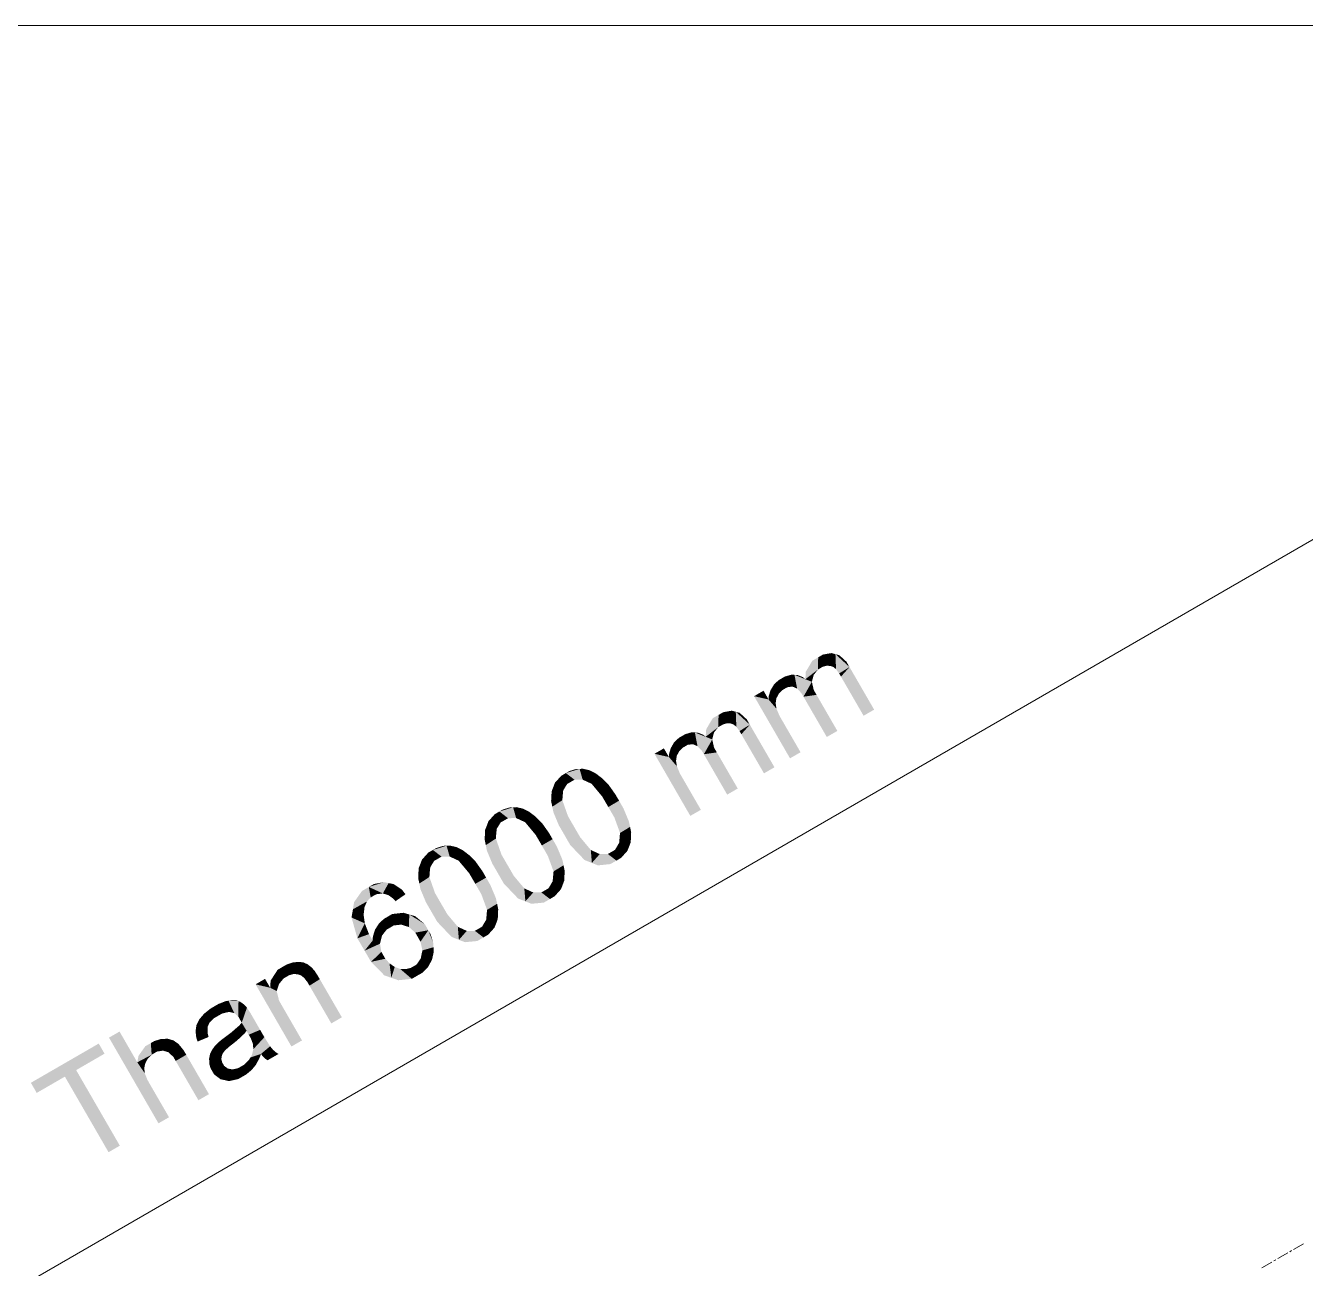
# Model space of a CAD drawing. Header units: millimetres. Extents: x 2 to 579, y 1 to 405.
# Drawn here: x 234.5 to 251.96, y 128.89 to 145.84 of the extents above; entities that cross this region are included whole.
import ezdxf

# ---------------------------------------------------------------- set-up
doc = ezdxf.new("R2010")
doc.units = ezdxf.units.MM
doc.linetypes.add('XKITLINE00', pattern=[0])
doc.layers.add('LinkedObject', color=7, linetype='Continuous', lineweight=0)

# ---------------------------------------------------------------- blocks, each defined once
blk = doc.blocks.new('*A4')
at = {"layer": 'LinkedObject'}
for points in [[(245.379, 137.258), (245.43, 137.106), (245.316, 137.221)], [(245.551, 137.264), (245.379, 137.258), (245.496, 137.279)], [(245.48, 137.104), (245.379, 137.258), (245.551, 137.264)], [(245.43, 137.106), (245.379, 137.258), (245.455, 137.105)], [(245.455, 137.105), (245.379, 137.258), (245.48, 137.104)], [(245.551, 137.264), (245.523, 137.089), (245.48, 137.104)], [(245.523, 137.089), (245.551, 137.264), (245.541, 137.074)], [(245.541, 137.074), (245.551, 137.264), (245.559, 137.059)], [(245.701, 137.161), (245.551, 137.264), (245.605, 137.249)], [(245.743, 137.088), (245.551, 137.264), (245.701, 137.161)], [(245.601, 137.001), (245.551, 137.264), (245.743, 137.088)], [(245.559, 137.059), (245.551, 137.264), (245.601, 137.001)], [(245.316, 137.221), (245.14, 136.922), (245.236, 137.175)], [(245.311, 137.053), (245.14, 136.922), (245.316, 137.221)], [(245.236, 137.175), (245.14, 136.922), (245.147, 137.025)], [(245.311, 137.053), (245.316, 137.221), (245.355, 137.079)], [(245.316, 137.221), (245.43, 137.106), (245.38, 137.093)], [(245.355, 137.079), (245.316, 137.221), (245.38, 137.093)], [(245.743, 137.088), (245.626, 136.958), (245.601, 137.001)], [(245.626, 136.958), (245.743, 137.088), (245.935, 136.424)], [(245.935, 136.424), (245.743, 137.088), (246.079, 136.507)], [(244.773, 136.908), (244.825, 136.772), (244.709, 136.845)], [(244.895, 136.813), (244.773, 136.908), (244.815, 136.932)], [(244.825, 136.772), (244.773, 136.908), (244.855, 136.79)], [(244.855, 136.79), (244.773, 136.908), (244.895, 136.813)], [(244.862, 136.959), (244.966, 136.822), (244.815, 136.932)], [(244.815, 136.932), (244.966, 136.822), (244.895, 136.813)], [(244.951, 136.984), (244.966, 136.822), (244.862, 136.959)], [(244.992, 136.982), (244.966, 136.822), (244.951, 136.984)], [(244.992, 136.982), (244.997, 136.808), (244.966, 136.822)], [(244.997, 136.808), (244.992, 136.982), (245.028, 136.794)], [(245.107, 136.95), (244.992, 136.982), (245.033, 136.98)], [(245.14, 136.922), (244.992, 136.982), (245.107, 136.95)], [(245.087, 136.732), (244.992, 136.982), (245.14, 136.922)], [(245.028, 136.794), (244.992, 136.982), (245.087, 136.732)], [(245.087, 136.732), (245.14, 136.922), (245.115, 136.684)], [(245.229, 136.887), (245.115, 136.684), (245.14, 136.922)], [(245.254, 136.98), (245.14, 136.922), (245.311, 137.053)], [(245.242, 136.934), (245.14, 136.922), (245.254, 136.98)], [(245.14, 136.922), (245.242, 136.934), (245.229, 136.887)], [(244.638, 136.646), (244.441, 136.691), (244.57, 136.765)], [(244.687, 136.807), (244.64, 136.689), (244.664, 136.769)], [(244.778, 136.724), (244.64, 136.689), (244.687, 136.807)], [(244.762, 136.693), (244.64, 136.689), (244.778, 136.724)], [(244.709, 136.845), (244.825, 136.772), (244.687, 136.807)], [(244.687, 136.807), (244.825, 136.772), (244.778, 136.724)], [(245.255, 136.775), (245.115, 136.684), (245.229, 136.887)], [(245.293, 136.709), (245.115, 136.684), (245.255, 136.775)], [(244.441, 136.691), (244.638, 136.646), (244.931, 135.843)], [(244.745, 136.662), (244.638, 136.646), (244.64, 136.689)], [(244.735, 136.594), (244.638, 136.646), (244.745, 136.662)], [(244.787, 136.424), (245.075, 135.926), (244.638, 136.646)], [(244.787, 136.424), (244.638, 136.646), (244.747, 136.519)], [(244.747, 136.519), (244.638, 136.646), (244.741, 136.557)], [(244.741, 136.557), (244.638, 136.646), (244.735, 136.594)], [(244.931, 135.843), (244.638, 136.646), (245.075, 135.926)], [(244.745, 136.662), (244.64, 136.689), (244.762, 136.693)], [(245.115, 136.684), (245.293, 136.709), (245.433, 136.134)], [(245.433, 136.134), (245.293, 136.709), (245.577, 136.217)], [(243.957, 136.436), (243.78, 136.137), (243.876, 136.389)], [(243.951, 136.267), (243.78, 136.137), (243.957, 136.436)], [(243.876, 136.389), (243.78, 136.137), (243.788, 136.24)], [(243.951, 136.267), (243.957, 136.436), (243.996, 136.293)], [(244.02, 136.472), (244.07, 136.321), (243.957, 136.436)], [(243.957, 136.436), (244.07, 136.321), (244.021, 136.307)], [(243.996, 136.293), (243.957, 136.436), (244.021, 136.307)], [(244.191, 136.478), (244.02, 136.472), (244.137, 136.493)], [(244.12, 136.319), (244.02, 136.472), (244.191, 136.478)], [(244.07, 136.321), (244.02, 136.472), (244.095, 136.32)], [(244.095, 136.32), (244.02, 136.472), (244.12, 136.319)], [(244.191, 136.478), (244.163, 136.303), (244.12, 136.319)], [(244.163, 136.303), (244.191, 136.478), (244.181, 136.288)], [(244.181, 136.288), (244.191, 136.478), (244.199, 136.273)], [(244.341, 136.375), (244.191, 136.478), (244.245, 136.463)], [(244.383, 136.302), (244.191, 136.478), (244.341, 136.375)], [(244.242, 136.215), (244.191, 136.478), (244.383, 136.302)], [(244.199, 136.273), (244.191, 136.478), (244.242, 136.215)], [(243.591, 136.199), (243.606, 136.036), (243.503, 136.173)], [(243.633, 136.196), (243.606, 136.036), (243.591, 136.199)], [(243.633, 136.196), (243.638, 136.022), (243.606, 136.036)], [(243.638, 136.022), (243.633, 136.196), (243.669, 136.008)], [(243.748, 136.164), (243.633, 136.196), (243.674, 136.194)], [(243.78, 136.137), (243.633, 136.196), (243.748, 136.164)], [(243.728, 135.947), (243.633, 136.196), (243.78, 136.137)], [(243.669, 136.008), (243.633, 136.196), (243.728, 135.947)], [(243.894, 136.195), (243.78, 136.137), (243.951, 136.267)], [(243.882, 136.148), (243.78, 136.137), (243.894, 136.195)], [(244.383, 136.302), (244.267, 136.172), (244.242, 136.215)], [(244.267, 136.172), (244.383, 136.302), (244.576, 135.638)], [(244.576, 135.638), (244.383, 136.302), (244.719, 135.721)], [(243.327, 136.022), (243.281, 135.903), (243.305, 135.984)], [(243.419, 135.938), (243.281, 135.903), (243.327, 136.022)], [(243.349, 136.06), (243.465, 135.986), (243.327, 136.022)], [(243.327, 136.022), (243.465, 135.986), (243.419, 135.938)], [(243.414, 136.122), (243.465, 135.986), (243.349, 136.06)], [(243.535, 136.027), (243.414, 136.122), (243.456, 136.146)], [(243.465, 135.986), (243.414, 136.122), (243.496, 136.004)], [(243.496, 136.004), (243.414, 136.122), (243.535, 136.027)], [(243.503, 136.173), (243.606, 136.036), (243.456, 136.146)], [(243.456, 136.146), (243.606, 136.036), (243.535, 136.027)], [(243.728, 135.947), (243.78, 136.137), (243.756, 135.899)], [(243.87, 136.101), (243.756, 135.899), (243.78, 136.137)], [(243.895, 135.989), (243.756, 135.899), (243.87, 136.101)], [(243.78, 136.137), (243.882, 136.148), (243.87, 136.101)], [(243.279, 135.861), (243.082, 135.905), (243.21, 135.979)], [(243.082, 135.905), (243.279, 135.861), (243.571, 135.058)], [(243.386, 135.877), (243.279, 135.861), (243.281, 135.903)], [(243.376, 135.808), (243.279, 135.861), (243.386, 135.877)], [(243.428, 135.638), (243.715, 135.141), (243.279, 135.861)], [(243.428, 135.638), (243.279, 135.861), (243.388, 135.734)], [(243.388, 135.734), (243.279, 135.861), (243.382, 135.771)], [(243.382, 135.771), (243.279, 135.861), (243.376, 135.808)], [(243.571, 135.058), (243.279, 135.861), (243.715, 135.141)], [(243.402, 135.907), (243.281, 135.903), (243.419, 135.938)], [(243.386, 135.877), (243.281, 135.903), (243.402, 135.907)], [(243.933, 135.924), (243.756, 135.899), (243.895, 135.989)], [(243.756, 135.899), (243.933, 135.924), (244.074, 135.348)], [(244.074, 135.348), (243.933, 135.924), (244.218, 135.431)], [(242.06, 135.699), (241.873, 135.642), (242.014, 135.698)], [(242.102, 135.552), (241.873, 135.642), (242.06, 135.699)], [(242.014, 135.698), (241.873, 135.642), (241.92, 135.669)], [(242.107, 135.701), (242.163, 135.524), (242.06, 135.699)], [(242.06, 135.699), (242.163, 135.524), (242.102, 135.552)], [(242.197, 135.68), (242.163, 135.524), (242.107, 135.701)], [(242.24, 135.658), (242.163, 135.524), (242.197, 135.68)], [(241.724, 135.51), (241.891, 135.493), (241.702, 135.451)], [(241.702, 135.451), (241.891, 135.493), (241.837, 135.406)], [(241.81, 135.605), (241.891, 135.493), (241.724, 135.51)], [(241.873, 135.642), (241.891, 135.493), (241.81, 135.605)], [(241.873, 135.642), (241.991, 135.551), (241.941, 135.522)], [(241.991, 135.551), (241.873, 135.642), (242.102, 135.552)], [(241.891, 135.493), (241.873, 135.642), (241.941, 135.522)], [(242.24, 135.658), (242.224, 135.496), (242.163, 135.524)], [(242.284, 135.635), (242.224, 135.496), (242.24, 135.658)], [(242.37, 135.569), (242.224, 135.496), (242.284, 135.635)], [(242.413, 135.526), (242.224, 135.496), (242.37, 135.569)], [(242.413, 135.526), (242.368, 135.323), (242.224, 135.496)], [(242.456, 135.482), (242.368, 135.323), (242.413, 135.526)], [(241.679, 135.393), (241.831, 135.347), (241.672, 135.259)], [(241.672, 135.259), (241.831, 135.347), (241.688, 135.183)], [(241.837, 135.406), (241.679, 135.393), (241.702, 135.451)], [(241.831, 135.347), (241.679, 135.393), (241.837, 135.406)], [(241.688, 135.183), (241.831, 135.347), (241.825, 135.272)], [(242.549, 135.351), (242.368, 135.323), (242.456, 135.482)], [(242.549, 135.351), (242.452, 135.179), (242.368, 135.323)], [(242.599, 135.265), (242.452, 135.179), (242.549, 135.351)], [(241.153, 135.175), (240.966, 135.118), (241.107, 135.173)], [(241.195, 135.028), (240.966, 135.118), (241.153, 135.175)], [(241.107, 135.173), (240.966, 135.118), (241.013, 135.145)], [(241.2, 135.177), (241.256, 135), (241.153, 135.175)], [(241.153, 135.175), (241.256, 135), (241.195, 135.028)], [(241.29, 135.156), (241.256, 135), (241.2, 135.177)], [(241.333, 135.134), (241.256, 135), (241.29, 135.156)], [(241.825, 135.272), (241.778, 134.928), (241.688, 135.183)], [(241.688, 135.183), (241.778, 134.928), (241.703, 135.108)], [(241.902, 135.054), (241.778, 134.928), (241.825, 135.272)], [(242.599, 135.265), (242.535, 135.036), (242.452, 135.179)], [(242.658, 135.162), (242.535, 135.036), (242.599, 135.265)], [(242.535, 135.036), (242.658, 135.162), (242.612, 134.825)], [(242.612, 134.825), (242.658, 135.162), (242.749, 134.908)], [(242.749, 134.908), (242.658, 135.162), (242.733, 134.983)], [(240.817, 134.986), (240.984, 134.969), (240.795, 134.927)], [(240.795, 134.927), (240.984, 134.969), (240.93, 134.881)], [(240.903, 135.081), (240.984, 134.969), (240.817, 134.986)], [(240.966, 135.118), (240.984, 134.969), (240.903, 135.081)], [(240.966, 135.118), (241.084, 135.026), (241.034, 134.997)], [(241.084, 135.026), (240.966, 135.118), (241.195, 135.028)], [(240.984, 134.969), (240.966, 135.118), (241.034, 134.997)], [(241.333, 135.134), (241.317, 134.972), (241.256, 135)], [(241.377, 135.111), (241.317, 134.972), (241.333, 135.134)], [(241.463, 135.045), (241.317, 134.972), (241.377, 135.111)], [(241.506, 135.001), (241.317, 134.972), (241.463, 135.045)], [(241.506, 135.001), (241.461, 134.799), (241.317, 134.972)], [(241.549, 134.958), (241.461, 134.799), (241.506, 135.001)], [(241.778, 134.928), (241.902, 135.054), (241.838, 134.825)], [(241.838, 134.825), (241.902, 135.054), (241.985, 134.91)], [(240.772, 134.869), (240.924, 134.823), (240.765, 134.735)], [(240.765, 134.735), (240.924, 134.823), (240.781, 134.659)], [(240.93, 134.881), (240.772, 134.869), (240.795, 134.927)], [(240.924, 134.823), (240.772, 134.869), (240.93, 134.881)], [(240.781, 134.659), (240.924, 134.823), (240.918, 134.748)], [(241.642, 134.827), (241.461, 134.799), (241.549, 134.958)], [(241.642, 134.827), (241.545, 134.655), (241.461, 134.799)], [(241.692, 134.74), (241.545, 134.655), (241.642, 134.827)], [(241.985, 134.91), (241.933, 134.66), (241.838, 134.825)], [(242.069, 134.766), (241.933, 134.66), (241.985, 134.91)], [(242.749, 134.908), (242.606, 134.758), (242.612, 134.825)], [(242.764, 134.832), (242.606, 134.758), (242.749, 134.908)], [(242.758, 134.698), (242.606, 134.758), (242.764, 134.832)], [(240.246, 134.651), (240.059, 134.593), (240.2, 134.649)], [(240.288, 134.503), (240.059, 134.593), (240.246, 134.651)], [(240.2, 134.649), (240.059, 134.593), (240.106, 134.62)], [(240.293, 134.652), (240.349, 134.475), (240.246, 134.651)], [(240.246, 134.651), (240.349, 134.475), (240.288, 134.503)], [(240.383, 134.632), (240.349, 134.475), (240.293, 134.652)], [(240.426, 134.609), (240.349, 134.475), (240.383, 134.632)], [(240.918, 134.748), (240.871, 134.404), (240.781, 134.659)], [(240.781, 134.659), (240.871, 134.404), (240.796, 134.583)], [(240.995, 134.529), (240.871, 134.404), (240.918, 134.748)], [(241.692, 134.74), (241.628, 134.511), (241.545, 134.655)], [(241.751, 134.638), (241.628, 134.511), (241.692, 134.74)], [(241.628, 134.511), (241.751, 134.638), (241.705, 134.301)], [(241.705, 134.301), (241.751, 134.638), (241.842, 134.384)], [(241.842, 134.384), (241.751, 134.638), (241.826, 134.459)], [(242.069, 134.766), (242.228, 134.416), (241.933, 134.66)], [(241.933, 134.66), (242.228, 134.416), (242.128, 134.456)], [(242.213, 134.594), (242.228, 134.416), (242.069, 134.766)], [(242.736, 134.64), (242.544, 134.595), (242.6, 134.691)], [(242.713, 134.581), (242.544, 134.595), (242.736, 134.64)], [(242.606, 134.758), (242.758, 134.698), (242.6, 134.691)], [(242.6, 134.691), (242.758, 134.698), (242.736, 134.64)], [(239.91, 134.461), (240.077, 134.445), (239.888, 134.403)], [(239.888, 134.403), (240.077, 134.445), (240.023, 134.357)], [(239.996, 134.557), (240.077, 134.445), (239.91, 134.461)], [(240.059, 134.593), (240.077, 134.445), (239.996, 134.557)], [(240.059, 134.593), (240.177, 134.502), (240.127, 134.473)], [(240.177, 134.502), (240.059, 134.593), (240.288, 134.503)], [(240.077, 134.445), (240.059, 134.593), (240.127, 134.473)], [(240.426, 134.609), (240.41, 134.447), (240.349, 134.475)], [(240.47, 134.587), (240.41, 134.447), (240.426, 134.609)], [(240.556, 134.521), (240.41, 134.447), (240.47, 134.587)], [(240.599, 134.477), (240.41, 134.447), (240.556, 134.521)], [(240.599, 134.477), (240.554, 134.275), (240.41, 134.447)], [(240.642, 134.434), (240.554, 134.275), (240.599, 134.477)], [(240.871, 134.404), (240.995, 134.529), (240.931, 134.301)], [(240.931, 134.301), (240.995, 134.529), (241.078, 134.386)], [(242.228, 134.416), (242.213, 134.594), (242.274, 134.565)], [(242.335, 134.537), (242.228, 134.416), (242.274, 134.565)], [(242.335, 134.537), (242.563, 134.448), (242.228, 134.416)], [(242.228, 134.416), (242.563, 134.448), (242.311, 134.383)], [(242.311, 134.383), (242.563, 134.448), (242.479, 134.4)], [(242.446, 134.538), (242.563, 134.448), (242.335, 134.537)], [(242.563, 134.448), (242.446, 134.538), (242.495, 134.566)], [(242.544, 134.595), (242.563, 134.448), (242.495, 134.566)], [(242.627, 134.485), (242.544, 134.595), (242.713, 134.581)], [(242.563, 134.448), (242.544, 134.595), (242.627, 134.485)], [(239.865, 134.345), (240.017, 134.298), (239.858, 134.211)], [(239.858, 134.211), (240.017, 134.298), (239.874, 134.135)], [(240.023, 134.357), (239.865, 134.345), (239.888, 134.403)], [(240.017, 134.298), (239.865, 134.345), (240.023, 134.357)], [(239.874, 134.135), (240.017, 134.298), (240.011, 134.224)], [(240.735, 134.303), (240.554, 134.275), (240.642, 134.434)], [(240.735, 134.303), (240.638, 134.131), (240.554, 134.275)], [(240.785, 134.216), (240.638, 134.131), (240.735, 134.303)], [(241.078, 134.386), (241.026, 134.136), (240.931, 134.301)], [(241.162, 134.241), (241.026, 134.136), (241.078, 134.386)], [(241.842, 134.384), (241.699, 134.233), (241.705, 134.301)], [(241.857, 134.308), (241.699, 134.233), (241.842, 134.384)], [(241.851, 134.174), (241.699, 134.233), (241.857, 134.308)], [(239.389, 134.154), (239.185, 134.088), (239.254, 134.128)], [(239.455, 134.141), (239.185, 134.088), (239.389, 134.154)], [(239.376, 134), (239.185, 134.088), (239.455, 134.141)], [(239.376, 134), (239.455, 134.141), (239.423, 133.986)], [(239.455, 134.141), (239.452, 133.977), (239.423, 133.986)], [(239.452, 133.977), (239.455, 134.141), (239.515, 133.931)], [(239.637, 134.052), (239.455, 134.141), (239.522, 134.128)], [(239.515, 133.931), (239.455, 134.141), (239.637, 134.052)], [(240.011, 134.224), (239.964, 133.88), (239.874, 134.135)], [(239.874, 134.135), (239.964, 133.88), (239.889, 134.059)], [(240.088, 134.005), (239.964, 133.88), (240.011, 134.224)], [(240.785, 134.216), (240.721, 133.987), (240.638, 134.131)], [(240.844, 134.113), (240.721, 133.987), (240.785, 134.216)], [(240.721, 133.987), (240.844, 134.113), (240.798, 133.776)], [(240.798, 133.776), (240.844, 134.113), (240.935, 133.859)], [(240.935, 133.859), (240.844, 134.113), (240.919, 133.935)], [(241.162, 134.241), (241.321, 133.892), (241.026, 134.136)], [(241.026, 134.136), (241.321, 133.892), (241.221, 133.931)], [(241.306, 134.069), (241.321, 133.892), (241.162, 134.241)], [(241.829, 134.115), (241.637, 134.071), (241.693, 134.166)], [(241.806, 134.057), (241.637, 134.071), (241.829, 134.115)], [(241.699, 134.233), (241.851, 134.174), (241.693, 134.166)], [(241.693, 134.166), (241.851, 134.174), (241.829, 134.115)], [(239.185, 134.088), (238.968, 133.784), (239.092, 134.034)], [(239.21, 133.945), (238.968, 133.784), (239.185, 134.088)], [(239.092, 134.034), (238.968, 133.784), (238.984, 133.882)], [(239.16, 133.891), (238.968, 133.784), (239.21, 133.945)], [(239.185, 134.088), (239.287, 133.989), (239.244, 133.965)], [(239.287, 133.989), (239.185, 134.088), (239.376, 134)], [(239.21, 133.945), (239.185, 134.088), (239.244, 133.965)], [(239.515, 133.931), (239.637, 134.052), (239.549, 133.894)], [(239.549, 133.894), (239.637, 134.052), (239.685, 133.989)], [(239.964, 133.88), (240.088, 134.005), (240.024, 133.776)], [(240.024, 133.776), (240.088, 134.005), (240.171, 133.861)], [(241.321, 133.892), (241.306, 134.069), (241.367, 134.041)], [(241.428, 134.013), (241.321, 133.892), (241.367, 134.041)], [(241.428, 134.013), (241.656, 133.924), (241.321, 133.892)], [(241.321, 133.892), (241.656, 133.924), (241.404, 133.859)], [(241.404, 133.859), (241.656, 133.924), (241.572, 133.875)], [(241.539, 134.014), (241.656, 133.924), (241.428, 134.013)], [(241.656, 133.924), (241.539, 134.014), (241.588, 134.042)], [(241.637, 134.071), (241.656, 133.924), (241.588, 134.042)], [(241.72, 133.961), (241.637, 134.071), (241.806, 134.057)], [(241.656, 133.924), (241.637, 134.071), (241.72, 133.961)], [(239.126, 133.812), (238.949, 133.671), (238.968, 133.784)], [(239.114, 133.709), (238.949, 133.671), (239.126, 133.812)], [(239.145, 133.856), (238.968, 133.784), (239.16, 133.891)], [(238.968, 133.784), (239.145, 133.856), (239.126, 133.812)], [(240.171, 133.861), (240.119, 133.612), (240.024, 133.776)], [(240.255, 133.717), (240.119, 133.612), (240.171, 133.861)], [(240.935, 133.859), (240.792, 133.709), (240.798, 133.776)], [(240.95, 133.784), (240.792, 133.709), (240.935, 133.859)], [(240.944, 133.65), (240.792, 133.709), (240.95, 133.784)], [(239.122, 133.651), (238.949, 133.671), (239.114, 133.709)], [(239.13, 133.592), (239.029, 133.388), (238.949, 133.671)], [(239.13, 133.592), (238.949, 133.671), (239.122, 133.651)], [(239.187, 133.445), (239.029, 133.388), (239.13, 133.592)], [(239.323, 133.589), (239.476, 133.534), (239.296, 133.548)], [(239.39, 133.653), (239.476, 133.534), (239.323, 133.589)], [(239.525, 133.563), (239.39, 133.653), (239.432, 133.677)], [(239.476, 133.534), (239.39, 133.653), (239.525, 133.563)], [(239.503, 133.719), (239.627, 133.575), (239.432, 133.677)], [(239.432, 133.677), (239.627, 133.575), (239.525, 133.563)], [(239.656, 133.736), (239.627, 133.575), (239.503, 133.719)], [(239.737, 133.713), (239.627, 133.575), (239.656, 133.736)], [(239.627, 133.575), (239.737, 133.713), (239.679, 133.558)], [(239.737, 133.713), (239.731, 133.542), (239.679, 133.558)], [(239.731, 133.542), (239.737, 133.713), (239.819, 133.465)], [(239.948, 133.582), (239.737, 133.713), (239.818, 133.689)], [(239.996, 133.498), (239.737, 133.713), (239.948, 133.582)], [(239.819, 133.465), (239.737, 133.713), (239.996, 133.498)], [(240.255, 133.717), (240.414, 133.367), (240.119, 133.612)], [(240.119, 133.612), (240.414, 133.367), (240.314, 133.407)], [(240.399, 133.545), (240.414, 133.367), (240.255, 133.717)], [(240.922, 133.591), (240.73, 133.547), (240.786, 133.642)], [(240.899, 133.533), (240.73, 133.547), (240.922, 133.591)], [(240.792, 133.709), (240.944, 133.65), (240.786, 133.642)], [(240.786, 133.642), (240.944, 133.65), (240.922, 133.591)], [(239.187, 133.445), (239.127, 133.219), (239.029, 133.388)], [(239.237, 133.357), (239.127, 133.219), (239.187, 133.445)], [(239.296, 133.548), (239.237, 133.357), (239.27, 133.507)], [(239.427, 133.506), (239.237, 133.357), (239.296, 133.548)], [(239.27, 133.507), (239.237, 133.357), (239.24, 133.412)], [(239.364, 133.423), (239.237, 133.357), (239.427, 133.506)], [(239.351, 133.369), (239.237, 133.357), (239.364, 133.423)], [(239.296, 133.548), (239.476, 133.534), (239.427, 133.506)], [(239.819, 133.465), (239.996, 133.498), (239.854, 133.404)], [(239.996, 133.498), (239.89, 133.341), (239.854, 133.404)], [(239.89, 133.341), (239.996, 133.498), (239.916, 133.223)], [(239.916, 133.223), (239.996, 133.498), (240.067, 133.266)], [(240.063, 133.327), (239.996, 133.498), (240.028, 133.443)], [(240.067, 133.266), (239.996, 133.498), (240.063, 133.327)], [(240.414, 133.367), (240.399, 133.545), (240.46, 133.517)], [(240.521, 133.489), (240.414, 133.367), (240.46, 133.517)], [(240.521, 133.489), (240.749, 133.4), (240.414, 133.367)], [(240.414, 133.367), (240.749, 133.4), (240.497, 133.335)], [(240.497, 133.335), (240.749, 133.4), (240.665, 133.351)], [(240.632, 133.49), (240.749, 133.4), (240.521, 133.489)], [(240.749, 133.4), (240.632, 133.49), (240.681, 133.518)], [(240.73, 133.547), (240.749, 133.4), (240.681, 133.518)], [(240.813, 133.437), (240.73, 133.547), (240.899, 133.533)], [(240.749, 133.4), (240.73, 133.547), (240.813, 133.437)], [(239.127, 133.219), (239.237, 133.357), (239.337, 133.314)], [(239.337, 133.314), (239.215, 133.067), (239.127, 133.219)], [(239.356, 133.203), (239.215, 133.067), (239.337, 133.314)], [(239.237, 133.357), (239.351, 133.369), (239.337, 133.314)], [(240.067, 133.266), (239.904, 133.167), (239.916, 133.223)], [(240.071, 133.205), (239.904, 133.167), (240.067, 133.266)], [(238.144, 133.058), (238.154, 132.9), (238.066, 133.031)], [(238.184, 133.062), (238.154, 132.9), (238.144, 133.058)], [(238.154, 132.9), (238.184, 133.062), (238.183, 132.899)], [(238.184, 133.062), (238.212, 132.898), (238.183, 132.899)], [(238.292, 133.059), (238.184, 133.062), (238.224, 133.067)], [(238.321, 133.046), (238.184, 133.062), (238.292, 133.059)], [(238.261, 132.881), (238.184, 133.062), (238.321, 133.046)], [(238.212, 132.898), (238.184, 133.062), (238.261, 132.881)], [(239.215, 133.067), (239.356, 133.203), (239.389, 133.146)], [(239.41, 133.109), (239.215, 133.067), (239.389, 133.146)], [(239.41, 133.109), (239.492, 132.849), (239.215, 133.067)], [(239.215, 133.067), (239.492, 132.849), (239.397, 132.882)], [(239.467, 133.047), (239.492, 132.849), (239.41, 133.109)], [(240.02, 133.046), (239.836, 133.03), (239.893, 133.112)], [(239.904, 133.167), (240.047, 133.095), (239.893, 133.112)], [(239.893, 133.112), (240.047, 133.095), (240.02, 133.046)], [(240.047, 133.095), (239.904, 133.167), (240.071, 133.205)], [(238.027, 133.009), (237.845, 132.811), (237.94, 132.958)], [(238.023, 132.841), (237.845, 132.811), (238.027, 133.009)], [(238.023, 132.841), (238.027, 133.009), (238.068, 132.867)], [(238.066, 133.031), (238.154, 132.9), (238.027, 133.009)], [(238.027, 133.009), (238.154, 132.9), (238.097, 132.884)], [(238.068, 132.867), (238.027, 133.009), (238.097, 132.884)], [(238.321, 133.046), (238.282, 132.864), (238.261, 132.881)], [(238.35, 133.033), (238.282, 132.864), (238.321, 133.046)], [(238.403, 132.992), (238.282, 132.864), (238.35, 133.033)], [(238.282, 132.864), (238.403, 132.992), (238.303, 132.847)], [(238.303, 132.847), (238.403, 132.992), (238.427, 132.965)], [(238.427, 132.965), (238.35, 132.786), (238.303, 132.847)], [(238.443, 132.948), (238.35, 132.786), (238.427, 132.965)], [(238.487, 132.88), (238.35, 132.786), (238.443, 132.948)], [(238.487, 132.88), (238.375, 132.742), (238.35, 132.786)], [(238.516, 132.83), (238.375, 132.742), (238.487, 132.88)], [(239.502, 133.022), (239.492, 132.849), (239.467, 133.047)], [(239.492, 132.849), (239.502, 133.022), (239.538, 132.997)], [(239.538, 132.997), (239.771, 132.835), (239.492, 132.849)], [(239.612, 132.971), (239.771, 132.835), (239.538, 132.997)], [(239.65, 132.97), (239.771, 132.835), (239.612, 132.971)], [(239.689, 132.968), (239.771, 132.835), (239.65, 132.97)], [(239.758, 132.985), (239.861, 132.887), (239.689, 132.968)], [(239.689, 132.968), (239.861, 132.887), (239.771, 132.835)], [(239.861, 132.887), (239.758, 132.985), (239.79, 133.003)], [(239.836, 133.03), (239.861, 132.887), (239.79, 133.003)], [(239.993, 132.997), (239.836, 133.03), (240.02, 133.046)], [(239.914, 132.917), (239.836, 133.03), (239.993, 132.997)], [(239.861, 132.887), (239.836, 133.03), (239.914, 132.917)], [(237.839, 132.714), (237.64, 132.76), (237.769, 132.835)], [(237.64, 132.76), (238.006, 132.458), (238.129, 131.912)], [(238.006, 132.458), (237.64, 132.76), (237.959, 132.54)], [(237.928, 132.669), (237.64, 132.76), (237.839, 132.714)], [(237.959, 132.54), (237.64, 132.76), (237.928, 132.669)], [(237.845, 132.811), (237.961, 132.766), (237.839, 132.714)], [(237.839, 132.714), (237.961, 132.766), (237.928, 132.669)], [(237.961, 132.766), (237.845, 132.811), (238.023, 132.841)], [(238.375, 132.742), (238.516, 132.83), (238.673, 132.227)], [(238.673, 132.227), (238.516, 132.83), (238.817, 132.31)], [(239.492, 132.849), (239.771, 132.835), (239.587, 132.816)], [(237.27, 132.537), (237.079, 132.461), (237.229, 132.53)], [(237.277, 132.384), (237.079, 132.461), (237.27, 132.537)], [(237.229, 132.53), (237.079, 132.461), (237.133, 132.492)], [(237.38, 132.541), (237.27, 132.537), (237.311, 132.544)], [(237.407, 132.53), (237.27, 132.537), (237.38, 132.541)], [(237.277, 132.384), (237.27, 132.537), (237.318, 132.375)], [(237.318, 132.375), (237.27, 132.537), (237.349, 132.369)], [(237.27, 132.537), (237.405, 132.319), (237.349, 132.369)], [(237.407, 132.53), (237.405, 132.319), (237.27, 132.537)], [(237.434, 132.52), (237.405, 132.319), (237.407, 132.53)], [(237.025, 132.429), (236.904, 132.32), (236.937, 132.359)], [(237.076, 132.3), (236.904, 132.32), (237.025, 132.429)], [(237.079, 132.461), (237.181, 132.361), (237.025, 132.429)], [(237.076, 132.3), (237.025, 132.429), (237.127, 132.329)], [(237.127, 132.329), (237.025, 132.429), (237.181, 132.361)], [(237.181, 132.361), (237.079, 132.461), (237.277, 132.384)], [(237.484, 132.484), (237.405, 132.319), (237.434, 132.52)], [(237.508, 132.459), (237.405, 132.319), (237.484, 132.484)], [(237.405, 132.319), (237.508, 132.459), (237.522, 132.442)], [(237.405, 132.319), (237.522, 132.442), (237.43, 132.275)], [(237.43, 132.275), (237.522, 132.442), (237.432, 132.271)], [(237.432, 132.271), (237.522, 132.442), (237.443, 132.252)], [(237.443, 132.252), (237.522, 132.442), (237.451, 132.237)], [(237.451, 132.237), (237.522, 132.442), (237.517, 132.126)], [(237.564, 132.378), (237.517, 132.126), (237.522, 132.442)], [(237.592, 132.33), (237.517, 132.126), (237.564, 132.378)], [(238.129, 131.912), (238.006, 132.458), (238.273, 131.995)], [(236.998, 132.208), (236.827, 132.161), (237.012, 132.239)], [(236.833, 132.202), (237.012, 132.239), (236.827, 132.161)], [(236.984, 132.176), (236.827, 132.161), (236.998, 132.208)], [(236.984, 132.176), (236.848, 131.979), (236.827, 132.161)], [(236.871, 132.281), (237.012, 132.239), (236.833, 132.202)], [(236.985, 132.093), (236.848, 131.979), (236.984, 132.176)], [(236.904, 132.32), (237.012, 132.239), (236.871, 132.281)], [(237.012, 132.239), (236.904, 132.32), (237.076, 132.3)], [(237.418, 132.199), (237.517, 132.126), (237.305, 132.101)], [(237.451, 132.237), (237.517, 132.126), (237.418, 132.199)], [(237.592, 132.33), (237.546, 132.073), (237.517, 132.126)], [(237.702, 132.139), (237.546, 132.073), (237.592, 132.33)], [(236.026, 131.696), (235.64, 132.033), (235.784, 132.116)], [(235.64, 132.033), (236.026, 131.696), (236.315, 130.864)], [(236.351, 132.015), (236.376, 131.856), (236.258, 131.986)], [(236.396, 132.016), (236.376, 131.856), (236.351, 132.015)], [(236.396, 132.016), (236.413, 131.845), (236.376, 131.856)], [(236.441, 132.018), (236.413, 131.845), (236.396, 132.016)], [(236.413, 131.845), (236.441, 132.018), (236.45, 131.834)], [(236.554, 131.971), (236.441, 132.018), (236.52, 131.995)], [(236.45, 131.834), (236.441, 132.018), (236.554, 131.971)], [(236.827, 132.161), (236.848, 131.979), (236.821, 132.121)], [(236.821, 132.121), (236.848, 131.979), (236.831, 132.03)], [(236.848, 131.979), (236.985, 132.093), (236.999, 132.042)], [(237.184, 132.011), (237.273, 131.904), (237.127, 131.963)], [(237.224, 132.04), (237.314, 131.936), (237.184, 132.011)], [(237.184, 132.011), (237.314, 131.936), (237.273, 131.904)], [(237.305, 132.101), (237.385, 131.992), (237.224, 132.04)], [(237.224, 132.04), (237.385, 131.992), (237.314, 131.936)], [(237.305, 132.101), (237.517, 132.126), (237.385, 131.992)], [(237.385, 131.992), (237.517, 132.126), (237.487, 132.087)], [(237.702, 132.139), (237.574, 132.025), (237.546, 132.073)], [(237.574, 132.025), (237.702, 132.139), (237.604, 131.947)], [(237.591, 131.798), (237.76, 132.039), (237.838, 131.915)], [(237.609, 131.875), (237.76, 132.039), (237.591, 131.798)], [(237.604, 131.947), (237.702, 132.139), (237.76, 132.039)], [(237.76, 132.039), (237.606, 131.916), (237.604, 131.947)], [(237.606, 131.916), (237.76, 132.039), (237.609, 131.875)], [(235.192, 131.59), (234.574, 131.417), (235.5, 131.952)], [(235.192, 131.59), (235.5, 131.952), (235.579, 131.814)], [(236.211, 131.959), (236.026, 131.696), (236.135, 131.915)], [(236.222, 131.8), (236.026, 131.696), (236.211, 131.959)], [(236.135, 131.915), (236.026, 131.696), (236.042, 131.784)], [(236.258, 131.986), (236.376, 131.856), (236.211, 131.959)], [(236.211, 131.959), (236.376, 131.856), (236.296, 131.843)], [(236.222, 131.8), (236.211, 131.959), (236.253, 131.818)], [(236.253, 131.818), (236.211, 131.959), (236.296, 131.843)], [(236.554, 131.971), (236.519, 131.769), (236.45, 131.834)], [(236.588, 131.947), (236.519, 131.769), (236.554, 131.971)], [(236.658, 131.861), (236.519, 131.769), (236.588, 131.947)], [(236.694, 131.799), (236.519, 131.769), (236.658, 131.861)], [(237.177, 131.777), (237.019, 131.81), (237.033, 131.839)], [(237.047, 131.867), (237.191, 131.816), (237.033, 131.839)], [(237.033, 131.839), (237.191, 131.816), (237.177, 131.777)], [(237.085, 131.921), (237.191, 131.816), (237.047, 131.867)], [(237.109, 131.945), (237.191, 131.816), (237.085, 131.921)], [(237.127, 131.963), (237.219, 131.854), (237.109, 131.945)], [(237.191, 131.816), (237.109, 131.945), (237.205, 131.835)], [(237.205, 131.835), (237.109, 131.945), (237.219, 131.854)], [(237.127, 131.963), (237.273, 131.904), (237.219, 131.854)], [(237.838, 131.915), (237.714, 131.811), (237.569, 131.762)], [(237.591, 131.798), (237.838, 131.915), (237.569, 131.762)], [(237.714, 131.811), (237.838, 131.915), (237.734, 131.783)], [(237.734, 131.783), (237.838, 131.915), (237.858, 131.891)], [(237.858, 131.891), (237.779, 131.74), (237.734, 131.783)], [(237.878, 131.867), (237.779, 131.74), (237.858, 131.891)], [(237.878, 131.867), (237.803, 131.724), (237.779, 131.74)], [(237.925, 131.827), (237.803, 131.724), (237.878, 131.867)], [(237.803, 131.724), (237.925, 131.827), (237.953, 131.81)], [(236.171, 131.749), (236.026, 131.696), (236.222, 131.8)], [(236.153, 131.716), (236.026, 131.696), (236.171, 131.749)], [(236.135, 131.683), (236.026, 131.696), (236.153, 131.716)], [(236.026, 131.696), (236.129, 131.545), (236.163, 131.46)], [(236.129, 131.545), (236.026, 131.696), (236.125, 131.58)], [(236.125, 131.58), (236.026, 131.696), (236.121, 131.615)], [(236.121, 131.615), (236.026, 131.696), (236.135, 131.683)], [(236.315, 130.864), (236.026, 131.696), (236.163, 131.46)], [(236.519, 131.769), (236.694, 131.799), (236.55, 131.715)], [(236.55, 131.715), (236.694, 131.799), (236.86, 131.179)], [(236.86, 131.179), (236.694, 131.799), (237.004, 131.262)], [(237.019, 131.81), (237.175, 131.756), (237.006, 131.747)], [(237.006, 131.747), (237.175, 131.756), (237.007, 131.713)], [(237.007, 131.713), (237.175, 131.756), (237.174, 131.734)], [(237.174, 131.734), (237.044, 131.583), (237.007, 131.713)], [(237.007, 131.713), (237.044, 131.583), (237.007, 131.679)], [(237.007, 131.679), (237.044, 131.583), (237.026, 131.614)], [(237.175, 131.756), (237.019, 131.81), (237.177, 131.777)], [(237.184, 131.695), (237.044, 131.583), (237.174, 131.734)], [(237.044, 131.583), (237.184, 131.695), (237.195, 131.676)], [(237.212, 131.647), (237.044, 131.583), (237.195, 131.676)], [(237.484, 131.664), (237.515, 131.533), (237.443, 131.64)], [(237.615, 131.627), (237.484, 131.664), (237.547, 131.725)], [(237.586, 131.592), (237.484, 131.664), (237.615, 131.627)], [(237.515, 131.533), (237.484, 131.664), (237.586, 131.592)], [(237.714, 131.811), (237.547, 131.725), (237.569, 131.762)], [(237.693, 131.754), (237.547, 131.725), (237.714, 131.811)], [(237.644, 131.662), (237.547, 131.725), (237.693, 131.754)], [(237.615, 131.627), (237.547, 131.725), (237.644, 131.662)], [(235.192, 131.59), (235.038, 131.501), (234.574, 131.417)], [(234.574, 131.417), (235.038, 131.501), (234.654, 131.279)], [(235.038, 131.501), (235.192, 131.59), (235.634, 130.47)], [(235.634, 130.47), (235.192, 131.59), (235.788, 130.559)], [(237.044, 131.583), (237.212, 131.647), (237.075, 131.53)], [(237.075, 131.53), (237.212, 131.647), (237.162, 131.465)], [(237.162, 131.465), (237.212, 131.647), (237.22, 131.453)], [(237.22, 131.453), (237.212, 131.647), (237.261, 131.612)], [(237.261, 131.612), (237.277, 131.44), (237.22, 131.453)], [(237.294, 131.605), (237.277, 131.44), (237.261, 131.612)], [(237.326, 131.599), (237.277, 131.44), (237.294, 131.605)], [(237.277, 131.44), (237.326, 131.599), (237.403, 131.468)], [(237.473, 131.508), (237.326, 131.599), (237.401, 131.616)], [(237.403, 131.468), (237.326, 131.599), (237.473, 131.508)], [(237.443, 131.64), (237.515, 131.533), (237.401, 131.616)], [(237.401, 131.616), (237.515, 131.533), (237.473, 131.508)], [(236.191, 131.41), (236.315, 130.864), (236.163, 131.46)], [(236.315, 130.864), (236.191, 131.41), (236.459, 130.947)]]:
    blk.add_hatch(color=7, dxfattribs=at).paths.add_polyline_path(points, flags=17)
at = {"layer": 'LinkedObject', "color": 2, "linetype": 'XKITLINE00', "lineweight": 0}
blk.add_line((197.566, 145.838), (281.718, 145.838), dxfattribs=at)
at = {"layer": 'LinkedObject', "color": 6, "linetype": 'XKITLINE00', "lineweight": 0}
blk.add_line((213.432, 116.501), (254.825, 140.425), dxfattribs=at)
at = {"layer": 'LinkedObject', "color": 9, "linetype": 'XKITLINE00', "lineweight": 0}
for p, q in [((251.802, 129.143), (251.938, 129.221)), ((251.586, 129.018), (251.721, 129.096)), ((251.748, 129.112), (251.775, 129.127)), ((251.37, 128.893), (251.505, 128.971)), ((251.532, 128.987), (251.559, 129.002))]:
    blk.add_line(p, q, dxfattribs=at)

msp = doc.modelspace()

# ---------------------------------------------------------------- block references
at = {"lineweight": 0}
msp.add_blockref('*A4', (0, 0), dxfattribs=at)

doc.saveas('drawing.dxf')
